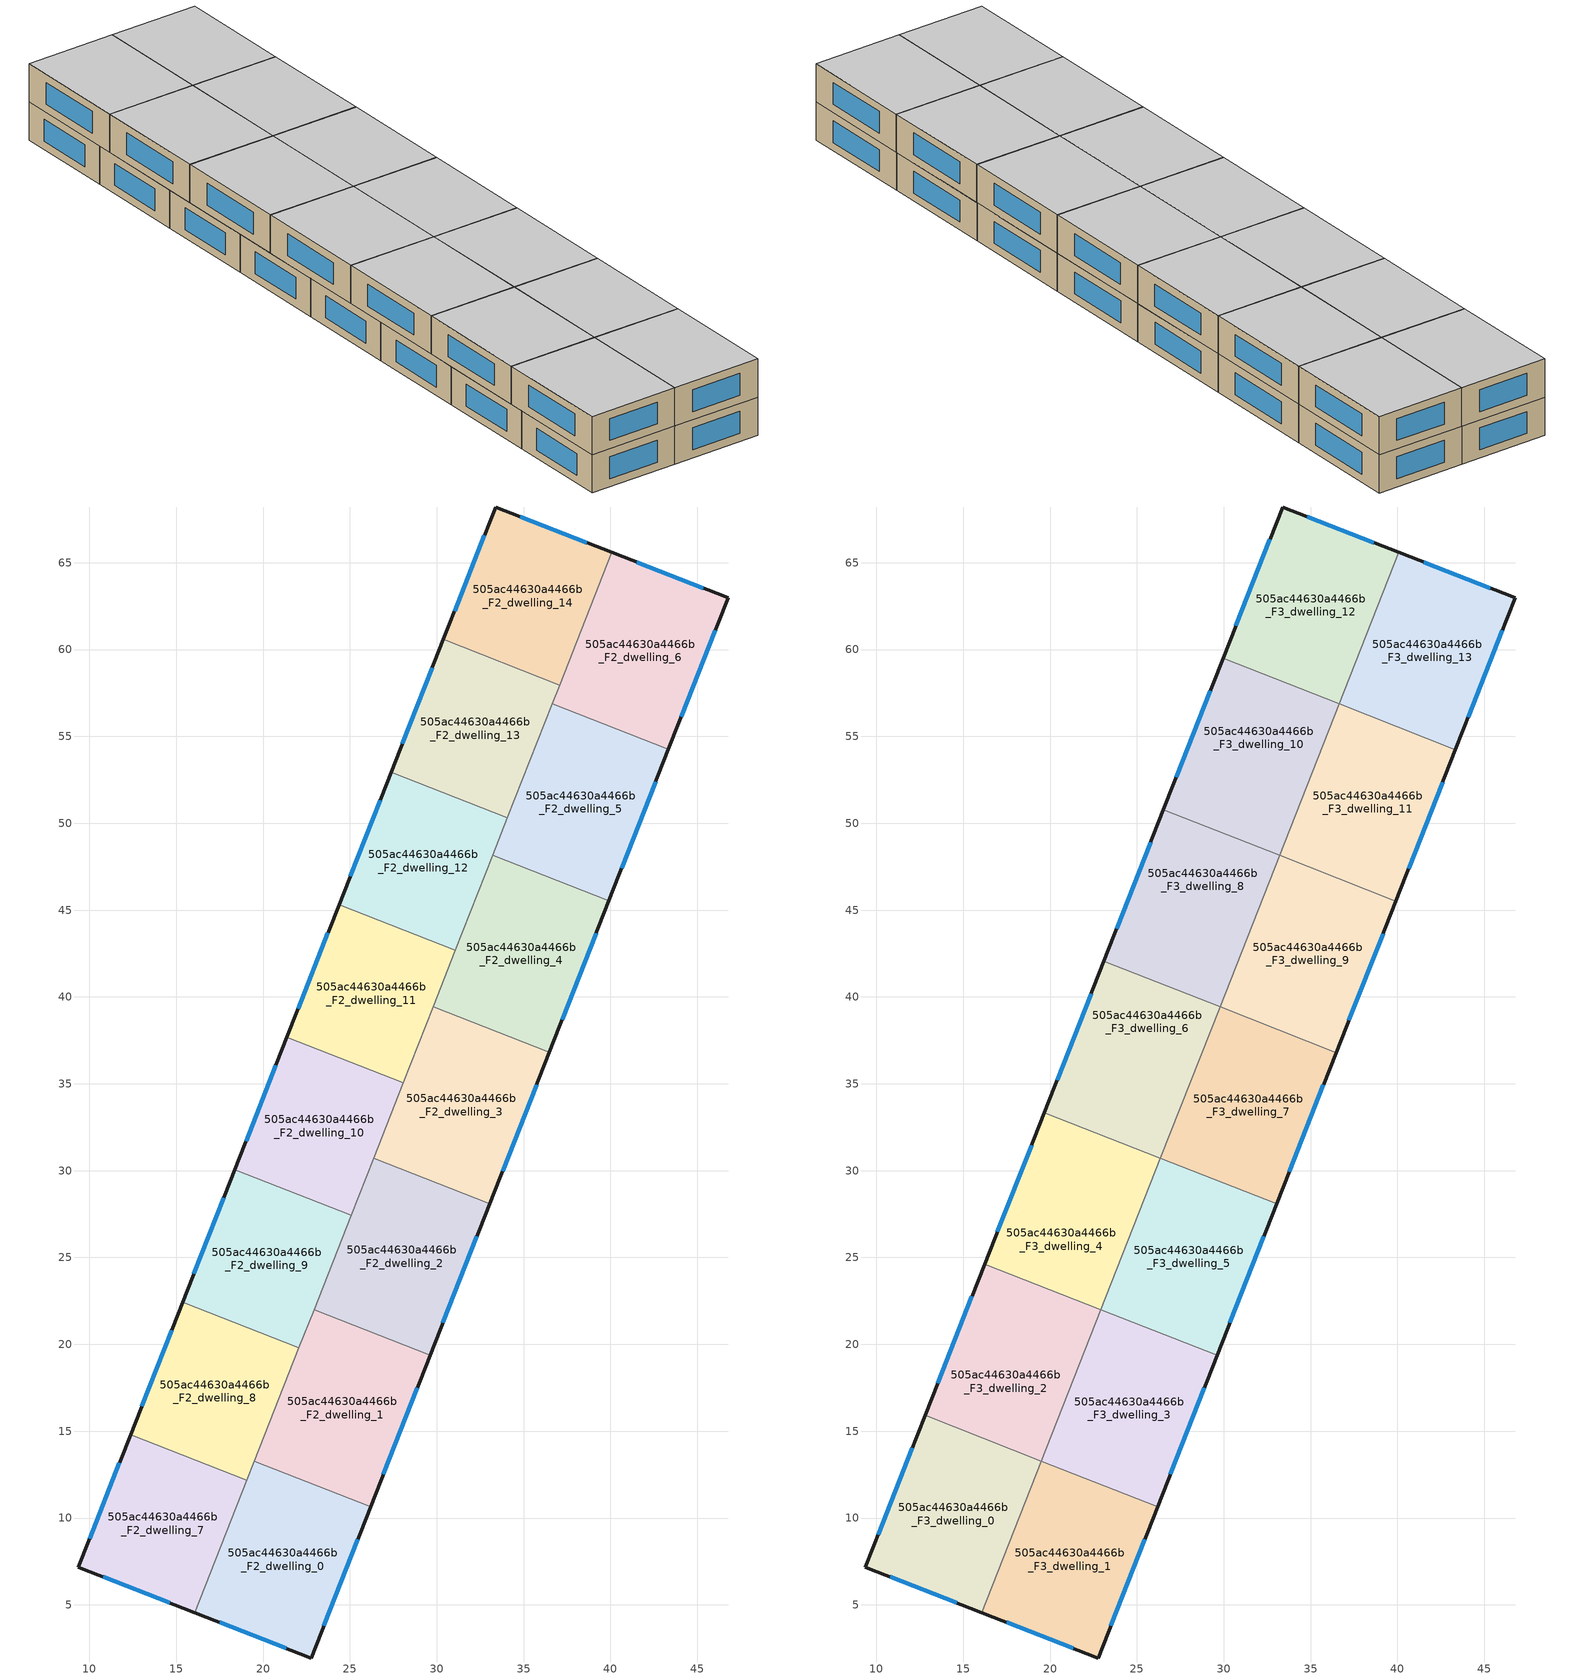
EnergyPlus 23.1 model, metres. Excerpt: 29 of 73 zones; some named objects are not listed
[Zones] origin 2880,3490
505ac44630a4466b_F2_dwelling_0
 floor to 505ac44630a4466b_F1_dwelling_0 (EU_floor_Construction): 26.19,10.65 22.77,1.94 16.07,4.55 19.5,13.28 z6
 wall outside (EU_wall_Construction): 16.07,4.55 22.77,1.94 26.19,10.65 z6:9
 wall to 505ac44630a4466b_F2_dwelling_1 (EU_wall_Construction): 26.19,10.65 19.5,13.28 z6:9
 wall to 505ac44630a4466b_F2_dwelling_7 (EU_wall_Construction): 19.07,12.17 16.07,4.55 z6:9
 wall to 505ac44630a4466b_F2_dwelling_8 (EU_wall_Construction): 19.5,13.28 19.07,12.17 z6:9
 window (EU_Window_Construction): 23.5,3.81 25.46,8.79 / 17.51,3.99 21.33,2.5 z6.64:8.36
505ac44630a4466b_F2_dwelling_1
 floor to 505ac44630a4466b_F1_dwelling_1 (EU_floor_Construction): 29.62,19.37 26.19,10.65 19.5,13.28 22.93,22 z6
 wall outside (EU_wall_Construction): 26.19,10.65 29.62,19.37 z6:9
 wall to 505ac44630a4466b_F2_dwelling_2 (EU_wall_Construction): 29.62,19.37 22.93,22 z6:9
 wall to 505ac44630a4466b_F2_dwelling_8 (EU_wall_Construction): 22.07,19.8 19.5,13.28 z6:9
 wall to 505ac44630a4466b_F2_dwelling_9 (EU_wall_Construction): 22.93,22 22.07,19.8 z6:9
 window (EU_Window_Construction): 26.93,12.52 28.89,17.5 z6.64:8.36
505ac44630a4466b_F2_dwelling_10
 floor to 505ac44630a4466b_F1_dwelling_10 (EU_floor_Construction): 28.07,35.06 25.07,27.43 18.38,30.06 21.38,37.69 z6
 wall outside (EU_wall_Construction): 21.38,37.69 18.38,30.06 z6:9
 wall to 505ac44630a4466b_F2_dwelling_9 (EU_wall_Construction): 18.38,30.06 25.07,27.43 z6:9
 wall to 505ac44630a4466b_F2_dwelling_11 (EU_wall_Construction): 28.07,35.06 21.38,37.69 z6:9
 wall to 505ac44630a4466b_F2_dwelling_3 (EU_wall_Construction): 26.36,30.72 28.07,35.06 z6:9
 wall to 505ac44630a4466b_F2_dwelling_2 (EU_wall_Construction): 25.07,27.43 26.36,30.72 z6:9
 window (EU_Window_Construction): 20.73,36.05 19.02,31.69 z6.64:8.36
505ac44630a4466b_F2_dwelling_11
 floor to 505ac44630a4466b_F1_dwelling_11 (EU_floor_Construction): 31.07,42.69 28.07,35.06 21.38,37.69 24.38,45.32 z6
 wall outside (EU_wall_Construction): 24.38,45.32 21.38,37.69 z6:9
 wall to 505ac44630a4466b_F2_dwelling_12 (EU_wall_Construction): 31.07,42.69 24.38,45.32 z6:9
 wall to 505ac44630a4466b_F2_dwelling_4 (EU_wall_Construction): 29.79,39.44 31.07,42.69 z6:9
 wall to 505ac44630a4466b_F2_dwelling_3 (EU_wall_Construction): 28.07,35.06 29.79,39.44 z6:9
 window (EU_Window_Construction): 23.74,43.68 22.02,39.32 z6.64:8.36
505ac44630a4466b_F2_dwelling_12
 floor to 505ac44630a4466b_F1_dwelling_12 (EU_floor_Construction): 34.07,50.32 31.07,42.69 24.38,45.32 27.38,52.95 z6
 wall outside (EU_wall_Construction): 27.38,52.95 24.38,45.32 z6:9
 wall to 505ac44630a4466b_F2_dwelling_13 (EU_wall_Construction): 34.07,50.32 27.38,52.95 z6:9
 wall to 505ac44630a4466b_F2_dwelling_5 (EU_wall_Construction): 33.22,48.16 34.07,50.32 z6:9
 wall to 505ac44630a4466b_F2_dwelling_4 (EU_wall_Construction): 31.07,42.69 33.22,48.16 z6:9
 window (EU_Window_Construction): 26.74,51.32 25.02,46.95 z6.64:8.36
505ac44630a4466b_F2_dwelling_13
 floor to 505ac44630a4466b_F1_dwelling_13 (EU_floor_Construction): 37.07,57.95 34.07,50.32 27.38,52.95 30.38,60.58 z6
 wall outside (EU_wall_Construction): 30.38,60.58 27.38,52.95 z6:9
 wall to 505ac44630a4466b_F2_dwelling_14 (EU_wall_Construction): 37.07,57.95 30.38,60.58 z6:9
 wall to 505ac44630a4466b_F2_dwelling_6 (EU_wall_Construction): 36.65,56.88 37.07,57.95 z6:9
 wall to 505ac44630a4466b_F2_dwelling_5 (EU_wall_Construction): 34.07,50.32 36.65,56.88 z6:9
 window (EU_Window_Construction): 29.74,58.95 28.03,54.59 z6.64:8.36
 ceiling adiabatic (EU_roof_Construction): 36.65,56.87 37.07,57.95 30.38,60.58 29.96,59.5 z9
505ac44630a4466b_F2_dwelling_14
 floor to 505ac44630a4466b_F1_dwelling_14 (EU_floor_Construction): 40.08,65.6 37.07,57.95 30.38,60.58 33.38,68.21 z6
 wall outside (EU_wall_Construction): 40.08,65.6 33.38,68.21 30.38,60.58 z6:9
 wall to 505ac44630a4466b_F2_dwelling_6 (EU_wall_Construction): 37.07,57.95 40.08,65.6 z6:9
 window (EU_Window_Construction): 32.74,66.58 31.03,62.22 / 38.64,66.16 34.82,67.65 z6.64:8.36
 ceiling adiabatic (EU_roof_Construction): 37.07,57.95 40.08,65.6 33.38,68.21 30.38,60.58 z9
505ac44630a4466b_F2_dwelling_2
 floor to 505ac44630a4466b_F1_dwelling_2 (EU_floor_Construction): 33.05,28.09 29.62,19.37 22.93,22 26.36,30.72 z6
 wall outside (EU_wall_Construction): 29.62,19.37 33.05,28.09 z6:9
 wall to 505ac44630a4466b_F2_dwelling_3 (EU_wall_Construction): 33.05,28.09 26.36,30.72 z6:9
 wall to 505ac44630a4466b_F2_dwelling_9 (EU_wall_Construction): 25.07,27.43 22.93,22 z6:9
 window (EU_Window_Construction): 30.36,21.24 32.32,26.22 z6.64:8.36
505ac44630a4466b_F2_dwelling_3
 floor to 505ac44630a4466b_F1_dwelling_3 (EU_floor_Construction): 36.48,36.81 33.05,28.09 26.36,30.72 29.79,39.44 z6
 wall outside (EU_wall_Construction): 33.05,28.09 36.48,36.81 z6:9
 wall to 505ac44630a4466b_F2_dwelling_4 (EU_wall_Construction): 36.48,36.81 29.79,39.44 z6:9
 window (EU_Window_Construction): 33.79,29.96 35.75,34.95 z6.64:8.36
 ceiling adiabatic (EU_roof_Construction): 33.05,28.09 36.48,36.8 29.79,39.43 26.36,30.72 z9
505ac44630a4466b_F2_dwelling_4
 floor to 505ac44630a4466b_F1_dwelling_4 (EU_floor_Construction): 39.91,45.53 36.48,36.81 29.79,39.44 33.22,48.16 z6
 wall outside (EU_wall_Construction): 36.48,36.81 39.91,45.53 z6:9
 wall to 505ac44630a4466b_F2_dwelling_5 (EU_wall_Construction): 39.91,45.53 33.22,48.16 z6:9
 window (EU_Window_Construction): 37.22,38.68 39.18,43.67 z6.64:8.36
505ac44630a4466b_F2_dwelling_5
 floor to 505ac44630a4466b_F1_dwelling_5 (EU_floor_Construction): 43.34,54.25 39.91,45.53 33.22,48.16 36.65,56.88 z6
 wall outside (EU_wall_Construction): 39.91,45.53 43.34,54.25 z6:9
 wall to 505ac44630a4466b_F2_dwelling_6 (EU_wall_Construction): 43.34,54.25 36.65,56.88 z6:9
 window (EU_Window_Construction): 40.65,47.4 42.61,52.39 z6.64:8.36
505ac44630a4466b_F2_dwelling_6
 floor to 505ac44630a4466b_F1_dwelling_6 (EU_floor_Construction): 46.77,62.98 43.34,54.25 36.65,56.88 40.08,65.6 z6
 wall outside (EU_wall_Construction): 43.34,54.25 46.77,62.98 40.08,65.6 z6:9
 window (EU_Window_Construction): 45.34,63.54 41.51,65.04 / 44.08,56.12 46.04,61.11 z6.64:8.36
505ac44630a4466b_F2_dwelling_7
 floor to 505ac44630a4466b_F1_dwelling_7 (EU_floor_Construction): 19.07,12.17 16.07,4.55 9.37,7.17 12.38,14.8 z6
 wall outside (EU_wall_Construction): 12.38,14.8 9.37,7.17 16.07,4.55 z6:9
 wall to 505ac44630a4466b_F2_dwelling_8 (EU_wall_Construction): 19.07,12.17 12.38,14.8 z6:9
 window (EU_Window_Construction): 10.81,6.61 14.64,5.11 / 11.73,13.17 10.01,8.8 z6.64:8.36
 ceiling adiabatic (EU_roof_Construction): 16.06,4.56 19.06,12.17 12.38,14.8 9.37,7.17 z9
505ac44630a4466b_F2_dwelling_8
 floor to 505ac44630a4466b_F1_dwelling_8 (EU_floor_Construction): 22.07,19.8 19.07,12.17 12.38,14.8 15.38,22.43 z6
 wall outside (EU_wall_Construction): 15.38,22.43 12.38,14.8 z6:9
 wall to 505ac44630a4466b_F2_dwelling_9 (EU_wall_Construction): 22.07,19.8 15.38,22.43 z6:9
 window (EU_Window_Construction): 14.73,20.8 13.02,16.44 z6.64:8.36
505ac44630a4466b_F2_dwelling_9
 floor to 505ac44630a4466b_F1_dwelling_9 (EU_floor_Construction): 25.07,27.43 22.07,19.8 15.38,22.43 18.38,30.06 z6
 wall outside (EU_wall_Construction): 18.38,30.06 15.38,22.43 z6:9
 window (EU_Window_Construction): 17.73,28.43 16.02,24.06 z6.64:8.36
505ac44630a4466b_F3_dwelling_0
 floor to 505ac44630a4466b_F2_dwelling_8 (EU_floor_Construction): 19.49,13.27 19.06,12.17 12.38,14.8 12.81,15.9 z9
 floor adiabatic (EU_floor_Construction): 19.06,12.17 16.06,4.56 9.37,7.17 12.81,15.9 12.38,14.8 z9
 wall outside (EU_wall_Construction): 12.81,15.9 9.37,7.17 16.06,4.56 z9:12
 wall to 505ac44630a4466b_F3_dwelling_1 (EU_wall_Construction): 16.06,4.56 19.49,13.28 z9:12
 wall to 505ac44630a4466b_F3_dwelling_2 (EU_wall_Construction): 19.49,13.28 12.81,15.9 z9:12
 window (EU_Window_Construction): 10.8,6.61 14.63,5.12 / 12.07,14.03 10.11,9.04 z9.64:11.36
 ceiling to 505ac44630a4466b_F4_dwelling_0 (EU_floor_Construction): 16.06,4.56 19.49,13.28 12.81,15.9 9.37,7.17 z12
505ac44630a4466b_F3_dwelling_1
 floor to 505ac44630a4466b_F2_dwelling_0 (EU_floor_Construction): 26.19,10.64 22.77,1.94 16.07,4.55 19.5,13.27 z9
 wall outside (EU_wall_Construction): 16.06,4.56 22.77,1.94 26.19,10.64 z9:12
 wall to 505ac44630a4466b_F3_dwelling_3 (EU_wall_Construction): 26.19,10.64 19.5,13.27 z9:12
 window (EU_Window_Construction): 17.5,4 21.33,2.5 / 23.5,3.8 25.46,8.78 z9.64:11.36
 ceiling to 505ac44630a4466b_F4_dwelling_1 (EU_floor_Construction): 22.77,1.94 26.19,10.64 19.49,13.28 16.06,4.56 z12
505ac44630a4466b_F3_dwelling_10
 floor to 505ac44630a4466b_F2_dwelling_13 (EU_floor_Construction): 36.65,56.87 34.07,50.32 27.38,52.95 29.96,59.5 z9
 floor to 505ac44630a4466b_F2_dwelling_12 (EU_floor_Construction): 34.07,50.32 33.22,48.15 26.53,50.78 27.38,52.95 z9
 wall outside (EU_wall_Construction): 29.96,59.5 26.53,50.78 z9:12
 wall to 505ac44630a4466b_F3_dwelling_11 (EU_wall_Construction): 33.22,48.15 36.65,56.87 z9:12
 wall to 505ac44630a4466b_F3_dwelling_8 (EU_wall_Construction): 26.53,50.78 33.22,48.15 z9:12
 wall to 505ac44630a4466b_F3_dwelling_12 (EU_wall_Construction): 36.65,56.87 29.96,59.5 z9:12
 window (EU_Window_Construction): 29.22,57.64 27.26,52.65 z9.64:11.36
 ceiling to 505ac44630a4466b_F4_dwelling_10 (EU_floor_Construction): 33.22,48.15 36.65,56.87 29.96,59.5 26.53,50.78 z12
505ac44630a4466b_F3_dwelling_11
 floor to 505ac44630a4466b_F2_dwelling_5 (EU_floor_Construction): 43.34,54.24 39.91,45.53 33.22,48.16 36.65,56.87 z9
 floor to 505ac44630a4466b_F2_dwelling_4 (EU_floor_Construction): 39.91,45.53 39.91,45.52 33.22,48.15 33.22,48.16 z9
 wall outside (EU_wall_Construction): 39.91,45.52 43.34,54.24 z9:12
 wall to 505ac44630a4466b_F3_dwelling_9 (EU_wall_Construction): 33.22,48.15 39.91,45.52 z9:12
 wall to 505ac44630a4466b_F3_dwelling_13 (EU_wall_Construction): 43.34,54.24 36.66,56.87 z9:12
 window (EU_Window_Construction): 40.64,47.39 42.6,52.37 z9.64:11.36
 ceiling to 505ac44630a4466b_F4_dwelling_11 (EU_floor_Construction): 39.91,45.52 43.34,54.24 36.65,56.87 33.22,48.15 z12
505ac44630a4466b_F3_dwelling_12
 floor adiabatic (EU_floor_Construction): 40.08,65.59 36.66,56.87 29.96,59.5 33.38,68.21 z9
 wall outside (EU_wall_Construction): 40.09,65.59 33.38,68.21 29.96,59.5 z9:12
 wall to 505ac44630a4466b_F3_dwelling_13 (EU_wall_Construction): 36.66,56.87 40.09,65.59 z9:12
 window (EU_Window_Construction): 32.65,66.34 30.69,61.37 / 38.65,66.15 34.82,67.65 z9.64:11.36
 ceiling to 505ac44630a4466b_F4_dwelling_12 (EU_floor_Construction): 36.66,56.87 40.09,65.59 33.38,68.21 29.96,59.5 z12
505ac44630a4466b_F3_dwelling_13
 floor to 505ac44630a4466b_F2_dwelling_6 (EU_floor_Construction): 46.77,62.98 43.34,54.25 36.66,56.88 40.08,65.59 z9
 floor to 505ac44630a4466b_F2_dwelling_5 (EU_floor_Construction): 43.34,54.25 43.34,54.24 36.66,56.87 36.66,56.88 z9
 wall outside (EU_wall_Construction): 43.34,54.24 46.77,62.98 40.09,65.59 z9:12
 window (EU_Window_Construction): 45.34,63.54 41.52,65.03 / 44.07,56.11 46.04,61.11 z9.64:11.36
 ceiling to 505ac44630a4466b_F4_dwelling_13 (EU_floor_Construction): 43.34,54.24 46.77,62.98 40.09,65.59 36.66,56.87 z12
505ac44630a4466b_F3_dwelling_2
 floor to 505ac44630a4466b_F2_dwelling_8 (EU_floor_Construction): 22.07,19.8 19.5,13.27 12.81,15.9 15.38,22.43 z9
 floor to 505ac44630a4466b_F2_dwelling_9 (EU_floor_Construction): 22.93,21.99 22.07,19.8 15.38,22.43 16.24,24.62 z9
 wall outside (EU_wall_Construction): 16.24,24.62 12.81,15.9 z9:12
 wall to 505ac44630a4466b_F3_dwelling_4 (EU_wall_Construction): 22.93,21.99 16.24,24.62 z9:12
 wall to 505ac44630a4466b_F3_dwelling_3 (EU_wall_Construction): 19.5,13.27 22.93,21.99 z9:12
 window (EU_Window_Construction): 15.5,22.75 13.54,17.77 z9.64:11.36
 ceiling to 505ac44630a4466b_F4_dwelling_2 (EU_floor_Construction): 19.5,13.27 22.93,21.99 16.24,24.62 12.81,15.9 z12
505ac44630a4466b_F3_dwelling_3
 floor to 505ac44630a4466b_F2_dwelling_1 (EU_floor_Construction): 29.62,19.36 26.19,10.65 19.5,13.28 22.93,21.99 z9
 floor to 505ac44630a4466b_F2_dwelling_0 (EU_floor_Construction): 26.19,10.65 26.19,10.64 19.5,13.27 19.5,13.28 z9
 wall outside (EU_wall_Construction): 26.19,10.64 29.62,19.36 z9:12
 wall to 505ac44630a4466b_F3_dwelling_5 (EU_wall_Construction): 29.62,19.36 22.93,21.99 z9:12
 window (EU_Window_Construction): 26.92,12.51 28.88,17.49 z9.64:11.36
 ceiling to 505ac44630a4466b_F4_dwelling_3 (EU_floor_Construction): 26.19,10.64 29.62,19.36 22.93,21.99 19.5,13.27 z12
505ac44630a4466b_F3_dwelling_4
 floor to 505ac44630a4466b_F2_dwelling_9 (EU_floor_Construction): 25.07,27.43 22.93,21.99 16.24,24.62 18.38,30.06 z9
 floor to 505ac44630a4466b_F2_dwelling_10 (EU_floor_Construction): 26.36,30.71 25.07,27.43 18.38,30.06 19.67,33.34 z9
 wall outside (EU_wall_Construction): 19.67,33.34 16.24,24.62 z9:12
 wall to 505ac44630a4466b_F3_dwelling_6 (EU_wall_Construction): 26.36,30.71 19.67,33.34 z9:12
 wall to 505ac44630a4466b_F3_dwelling_5 (EU_wall_Construction): 22.93,21.99 26.36,30.71 z9:12
 window (EU_Window_Construction): 18.93,31.47 16.97,26.49 z9.64:11.36
 ceiling to 505ac44630a4466b_F4_dwelling_4 (EU_floor_Construction): 22.93,21.99 26.36,30.71 19.67,33.34 16.24,24.62 z12
505ac44630a4466b_F3_dwelling_5
 floor to 505ac44630a4466b_F2_dwelling_2 (EU_floor_Construction): 33.05,28.08 29.62,19.37 22.93,22 26.36,30.71 z9
 floor to 505ac44630a4466b_F2_dwelling_1 (EU_floor_Construction): 29.62,19.37 29.62,19.36 22.93,21.99 22.93,22 z9
 wall outside (EU_wall_Construction): 29.62,19.36 33.05,28.08 z9:12
 wall to 505ac44630a4466b_F3_dwelling_7 (EU_wall_Construction): 33.05,28.08 26.36,30.71 z9:12
 window (EU_Window_Construction): 30.35,21.23 32.31,26.21 z9.64:11.36
 ceiling to 505ac44630a4466b_F4_dwelling_5 (EU_floor_Construction): 29.62,19.36 33.05,28.08 26.36,30.71 22.93,21.99 z12
505ac44630a4466b_F3_dwelling_6
 floor to 505ac44630a4466b_F2_dwelling_10 (EU_floor_Construction): 28.07,35.06 26.36,30.71 19.67,33.34 21.38,37.69 z9
 floor to 505ac44630a4466b_F2_dwelling_11 (EU_floor_Construction): 29.79,39.43 28.07,35.06 21.38,37.69 23.1,42.06 z9
 wall outside (EU_wall_Construction): 23.1,42.06 19.67,33.34 z9:12
 wall to 505ac44630a4466b_F3_dwelling_8 (EU_wall_Construction): 29.79,39.43 23.1,42.06 z9:12
 wall to 505ac44630a4466b_F3_dwelling_7 (EU_wall_Construction): 26.36,30.71 29.79,39.43 z9:12
 window (EU_Window_Construction): 22.36,40.19 20.4,35.21 z9.64:11.36
 ceiling to 505ac44630a4466b_F4_dwelling_6 (EU_floor_Construction): 26.36,30.71 29.79,39.43 23.1,42.06 19.67,33.34 z12
505ac44630a4466b_F3_dwelling_7
 floor to 505ac44630a4466b_F2_dwelling_2 (EU_floor_Construction): 33.05,28.09 33.05,28.08 26.36,30.71 26.36,30.72 z9
 floor adiabatic (EU_floor_Construction): 36.48,36.8 33.05,28.09 26.36,30.72 29.79,39.43 z9
 wall outside (EU_wall_Construction): 33.05,28.08 36.48,36.8 z9:12
 wall to 505ac44630a4466b_F3_dwelling_9 (EU_wall_Construction): 36.48,36.8 29.79,39.43 z9:12
 window (EU_Window_Construction): 33.78,29.95 35.74,34.93 z9.64:11.36
 ceiling to 505ac44630a4466b_F4_dwelling_7 (EU_floor_Construction): 33.05,28.08 36.48,36.8 29.79,39.43 26.36,30.71 z12
505ac44630a4466b_F3_dwelling_8
 floor to 505ac44630a4466b_F2_dwelling_11 (EU_floor_Construction): 31.07,42.69 29.79,39.43 23.1,42.06 24.38,45.32 z9
 floor to 505ac44630a4466b_F2_dwelling_12 (EU_floor_Construction): 33.22,48.15 31.07,42.69 24.38,45.32 26.53,50.78 z9
 wall outside (EU_wall_Construction): 26.53,50.78 23.1,42.06 z9:12
 wall to 505ac44630a4466b_F3_dwelling_9 (EU_wall_Construction): 29.79,39.43 33.22,48.15 z9:12
 window (EU_Window_Construction): 25.79,48.91 23.83,43.93 z9.64:11.36
 ceiling to 505ac44630a4466b_F4_dwelling_8 (EU_floor_Construction): 29.79,39.43 33.22,48.15 26.53,50.78 23.1,42.06 z12
505ac44630a4466b_F3_dwelling_9
 floor to 505ac44630a4466b_F2_dwelling_4 (EU_floor_Construction): 39.91,45.52 36.48,36.81 29.79,39.44 33.22,48.15 z9
 floor to 505ac44630a4466b_F2_dwelling_3 (EU_floor_Construction): 36.48,36.81 36.48,36.8 29.79,39.43 29.79,39.44 z9
 wall outside (EU_wall_Construction): 36.48,36.8 39.91,45.52 z9:12
 window (EU_Window_Construction): 37.21,38.67 39.17,43.65 z9.64:11.36
 ceiling to 505ac44630a4466b_F4_dwelling_9 (EU_floor_Construction): 36.48,36.8 39.91,45.52 33.22,48.15 29.79,39.43 z12
[Building]
EU S2 Campaign: North Axis=0; Terrain=City; Solar Distribution=FullExterior
[Site:Location]
Yerevan-Zvartnots.Intl.AP: Latitude=40.15; Longitude=44.383; Time Zone=4; Elevation=854
[SizingPeriod:WeatherFileDays]
AnnualSizingPeriod: Begin Month=1; Begin Day of Month=1; End Month=12; End Day of Month=31; Day of Week for Start Day=Monday; Use Weather File Daylight Saving Period=No; Use Weather File Rain and Snow Indicators=No
[MATERIAL]
EU_InternalMass_Material: Roughness=MediumRough; Thickness=0.1; Conductivity=1; Density=1800; Specific Heat=900; Thermal Absorptance=0.9; Solar Absorptance=0.7; Visible Absorptance=0.7
[MATERIAL:NOMASS] Roughness=MediumRough; Thermal Absorptance=0.9; Solar Absorptance=0.7; Visible Absorptance=0.7
Name | Thermal Resistance
EU_wall_NoMass | 1.05043
EU_roof_NoMass | 1.45357
EU_floor_NoMass | 0.478065
[WINDOWMATERIAL:SIMPLEGLAZINGSYSTEM]
EU_Window_SimpleGlazing: UFactor=2.5566; Solar Heat Gain Coefficient=0.75; Visible Transmittance=0.75
[CONSTRUCTION]
EU_wall_Construction: EU_wall_NoMass
EU_roof_Construction: EU_roof_NoMass
EU_floor_Construction: EU_floor_NoMass
EU_Window_Construction: EU_Window_SimpleGlazing
EU_InternalMass_Construction: EU_InternalMass_Material
[ZONE] Type=1; Multiplier=1; Ceiling Height=autocalculate; Floor Area=autocalculate; Part of Total Floor Area=Yes
Name | Volume
505ac44630a4466b_F2_dwelling_0; 505ac44630a4466b_F2_dwelling_4 | 202.066
505ac44630a4466b_F3_dwelling_0 | 202.106
505ac44630a4466b_F2_dwelling_1 | 202.071
505ac44630a4466b_F3_dwelling_1 | 202.085
505ac44630a4466b_F2_dwelling_10; 505ac44630a4466b_F2_dwelling_12 | 176.837
505ac44630a4466b_F3_dwelling_10 | 202.099
505ac44630a4466b_F2_dwelling_11 | 176.827
505ac44630a4466b_F3_dwelling_11 | 202.061
505ac44630a4466b_F3_dwelling_12 | 202.109
505ac44630a4466b_F2_dwelling_13 | 176.804
505ac44630a4466b_F3_dwelling_13; 505ac44630a4466b_F3_dwelling_3 | 202.064
505ac44630a4466b_F2_dwelling_14; 505ac44630a4466b_F2_dwelling_8 | 176.828
505ac44630a4466b_F2_dwelling_2 | 202.049
505ac44630a4466b_F3_dwelling_2 | 202.094
505ac44630a4466b_F2_dwelling_3; 505ac44630a4466b_F3_dwelling_9 | 202.087
505ac44630a4466b_F3_dwelling_4; 505ac44630a4466b_F3_dwelling_5; 505ac44630a4466b_F3_dwelling_7 | 202.092
505ac44630a4466b_F2_dwelling_5 | 202.05
505ac44630a4466b_F2_dwelling_6 | 202.068
505ac44630a4466b_F3_dwelling_6 | 202.074
505ac44630a4466b_F2_dwelling_7 | 176.82
505ac44630a4466b_F3_dwelling_8 | 202.062
505ac44630a4466b_F2_dwelling_9 | 176.826
[INTERNALMASS] Construction=EU_InternalMass_Construction
Name | Zone or ZoneList | Surface Area
505ac44630a4466b_F2_dwelling_0_EU_InternalMass | 505ac44630a4466b_F2_dwelling_0 | 67.3554
505ac44630a4466b_F2_dwelling_1_EU_InternalMass | 505ac44630a4466b_F2_dwelling_1 | 67.3571
505ac44630a4466b_F2_dwelling_2_EU_InternalMass | 505ac44630a4466b_F2_dwelling_2 | 67.3498
505ac44630a4466b_F2_dwelling_3_EU_InternalMass | 505ac44630a4466b_F2_dwelling_3 | 67.3621
505ac44630a4466b_F2_dwelling_4_EU_InternalMass | 505ac44630a4466b_F2_dwelling_4 | 67.3555
505ac44630a4466b_F2_dwelling_5_EU_InternalMass | 505ac44630a4466b_F2_dwelling_5 | 67.3498
505ac44630a4466b_F2_dwelling_6_EU_InternalMass | 505ac44630a4466b_F2_dwelling_6 | 67.3592
505ac44630a4466b_F2_dwelling_7_EU_InternalMass | 505ac44630a4466b_F2_dwelling_7 | 58.94
505ac44630a4466b_F2_dwelling_8_EU_InternalMass | 505ac44630a4466b_F2_dwelling_8 | 58.9426
505ac44630a4466b_F2_dwelling_9_EU_InternalMass | 505ac44630a4466b_F2_dwelling_9 | 58.9419
505ac44630a4466b_F2_dwelling_10_EU_InternalMass | 505ac44630a4466b_F2_dwelling_10 | 58.9455
505ac44630a4466b_F2_dwelling_11_EU_InternalMass | 505ac44630a4466b_F2_dwelling_11 | 58.9422
505ac44630a4466b_F2_dwelling_12_EU_InternalMass | 505ac44630a4466b_F2_dwelling_12 | 58.9457
505ac44630a4466b_F2_dwelling_13_EU_InternalMass | 505ac44630a4466b_F2_dwelling_13 | 58.9348
505ac44630a4466b_F2_dwelling_14_EU_InternalMass | 505ac44630a4466b_F2_dwelling_14 | 58.9423
505ac44630a4466b_F3_dwelling_0_EU_InternalMass | 505ac44630a4466b_F3_dwelling_0 | 67.3667
505ac44630a4466b_F3_dwelling_1_EU_InternalMass | 505ac44630a4466b_F3_dwelling_1 | 67.3591
505ac44630a4466b_F3_dwelling_2_EU_InternalMass | 505ac44630a4466b_F3_dwelling_2 | 67.3646
505ac44630a4466b_F3_dwelling_3_EU_InternalMass | 505ac44630a4466b_F3_dwelling_3 | 67.3557
505ac44630a4466b_F3_dwelling_4_EU_InternalMass | 505ac44630a4466b_F3_dwelling_4 | 67.3642
505ac44630a4466b_F3_dwelling_5_EU_InternalMass | 505ac44630a4466b_F3_dwelling_5 | 67.3642
505ac44630a4466b_F3_dwelling_6_EU_InternalMass | 505ac44630a4466b_F3_dwelling_6 | 67.3589
505ac44630a4466b_F3_dwelling_7_EU_InternalMass | 505ac44630a4466b_F3_dwelling_7 | 67.3563
505ac44630a4466b_F3_dwelling_8_EU_InternalMass | 505ac44630a4466b_F3_dwelling_8 | 67.3571
505ac44630a4466b_F3_dwelling_9_EU_InternalMass | 505ac44630a4466b_F3_dwelling_9 | 67.3595
505ac44630a4466b_F3_dwelling_10_EU_InternalMass | 505ac44630a4466b_F3_dwelling_10 | 67.3651
505ac44630a4466b_F3_dwelling_11_EU_InternalMass | 505ac44630a4466b_F3_dwelling_11 | 67.3536
505ac44630a4466b_F3_dwelling_12_EU_InternalMass | 505ac44630a4466b_F3_dwelling_12 | 67.3697
505ac44630a4466b_F3_dwelling_13_EU_InternalMass | 505ac44630a4466b_F3_dwelling_13 | 67.354
[OTHEREQUIPMENT] Fuel Type=Electricity; Design Level Calculation Method=Watts/Area; Power per Zone Floor Area=1; Fraction Latent=0; Fraction Radiant=0; Fraction Lost=0; Carbon Dioxide Generation Rate=0; EndUse Subcategory=EU_Step8_InternalGains
Name | Zone or ZoneList or Space or SpaceList | Schedule
EU_Step8_InternalGain_505ac44630a4466b_F2_dwelling_0_f000 | 505ac44630a4466b_F2_dwelling_0 | EU_Step8_GainSchedule_505ac44630a4466b_F2_dwelling_0_f000
EU_Step8_InternalGain_505ac44630a4466b_F2_dwelling_1_f000 | 505ac44630a4466b_F2_dwelling_1 | EU_Step8_GainSchedule_505ac44630a4466b_F2_dwelling_1_f000
EU_Step8_InternalGain_505ac44630a4466b_F2_dwelling_2_f000 | 505ac44630a4466b_F2_dwelling_2 | EU_Step8_GainSchedule_505ac44630a4466b_F2_dwelling_2_f000
EU_Step8_InternalGain_505ac44630a4466b_F2_dwelling_3_f000 | 505ac44630a4466b_F2_dwelling_3 | EU_Step8_GainSchedule_505ac44630a4466b_F2_dwelling_3_f000
EU_Step8_InternalGain_505ac44630a4466b_F2_dwelling_4_f000 | 505ac44630a4466b_F2_dwelling_4 | EU_Step8_GainSchedule_505ac44630a4466b_F2_dwelling_4_f000
EU_Step8_InternalGain_505ac44630a4466b_F2_dwelling_5_f000 | 505ac44630a4466b_F2_dwelling_5 | EU_Step8_GainSchedule_505ac44630a4466b_F2_dwelling_5_f000
EU_Step8_InternalGain_505ac44630a4466b_F2_dwelling_6_f000 | 505ac44630a4466b_F2_dwelling_6 | EU_Step8_GainSchedule_505ac44630a4466b_F2_dwelling_6_f000
EU_Step8_InternalGain_505ac44630a4466b_F2_dwelling_7_f000 | 505ac44630a4466b_F2_dwelling_7 | EU_Step8_GainSchedule_505ac44630a4466b_F2_dwelling_7_f000
EU_Step8_InternalGain_505ac44630a4466b_F2_dwelling_8_f000 | 505ac44630a4466b_F2_dwelling_8 | EU_Step8_GainSchedule_505ac44630a4466b_F2_dwelling_8_f000
EU_Step8_InternalGain_505ac44630a4466b_F2_dwelling_9_f000 | 505ac44630a4466b_F2_dwelling_9 | EU_Step8_GainSchedule_505ac44630a4466b_F2_dwelling_9_f000
EU_Step8_InternalGain_505ac44630a4466b_F2_dwelling_10_f000 | 505ac44630a4466b_F2_dwelling_10 | EU_Step8_GainSchedule_505ac44630a4466b_F2_dwelling_10_f000
EU_Step8_InternalGain_505ac44630a4466b_F2_dwelling_11_f000 | 505ac44630a4466b_F2_dwelling_11 | EU_Step8_GainSchedule_505ac44630a4466b_F2_dwelling_11_f000
EU_Step8_InternalGain_505ac44630a4466b_F2_dwelling_12_f000 | 505ac44630a4466b_F2_dwelling_12 | EU_Step8_GainSchedule_505ac44630a4466b_F2_dwelling_12_f000
EU_Step8_InternalGain_505ac44630a4466b_F2_dwelling_13_f000 | 505ac44630a4466b_F2_dwelling_13 | EU_Step8_GainSchedule_505ac44630a4466b_F2_dwelling_13_f000
EU_Step8_InternalGain_505ac44630a4466b_F2_dwelling_14_f000 | 505ac44630a4466b_F2_dwelling_14 | EU_Step8_GainSchedule_505ac44630a4466b_F2_dwelling_14_f000
EU_Step8_InternalGain_505ac44630a4466b_F3_dwelling_0_f000 | 505ac44630a4466b_F3_dwelling_0 | EU_Step8_GainSchedule_505ac44630a4466b_F3_dwelling_0_f000
EU_Step8_InternalGain_505ac44630a4466b_F3_dwelling_1_f000 | 505ac44630a4466b_F3_dwelling_1 | EU_Step8_GainSchedule_505ac44630a4466b_F3_dwelling_1_f000
EU_Step8_InternalGain_505ac44630a4466b_F3_dwelling_2_f000 | 505ac44630a4466b_F3_dwelling_2 | EU_Step8_GainSchedule_505ac44630a4466b_F3_dwelling_2_f000
EU_Step8_InternalGain_505ac44630a4466b_F3_dwelling_3_f000 | 505ac44630a4466b_F3_dwelling_3 | EU_Step8_GainSchedule_505ac44630a4466b_F3_dwelling_3_f000
EU_Step8_InternalGain_505ac44630a4466b_F3_dwelling_4_f000 | 505ac44630a4466b_F3_dwelling_4 | EU_Step8_GainSchedule_505ac44630a4466b_F3_dwelling_4_f000
EU_Step8_InternalGain_505ac44630a4466b_F3_dwelling_5_f000 | 505ac44630a4466b_F3_dwelling_5 | EU_Step8_GainSchedule_505ac44630a4466b_F3_dwelling_5_f000
EU_Step8_InternalGain_505ac44630a4466b_F3_dwelling_6_f000 | 505ac44630a4466b_F3_dwelling_6 | EU_Step8_GainSchedule_505ac44630a4466b_F3_dwelling_6_f000
EU_Step8_InternalGain_505ac44630a4466b_F3_dwelling_7_f000 | 505ac44630a4466b_F3_dwelling_7 | EU_Step8_GainSchedule_505ac44630a4466b_F3_dwelling_7_f000
EU_Step8_InternalGain_505ac44630a4466b_F3_dwelling_8_f000 | 505ac44630a4466b_F3_dwelling_8 | EU_Step8_GainSchedule_505ac44630a4466b_F3_dwelling_8_f000
EU_Step8_InternalGain_505ac44630a4466b_F3_dwelling_9_f000 | 505ac44630a4466b_F3_dwelling_9 | EU_Step8_GainSchedule_505ac44630a4466b_F3_dwelling_9_f000
EU_Step8_InternalGain_505ac44630a4466b_F3_dwelling_10_f000 | 505ac44630a4466b_F3_dwelling_10 | EU_Step8_GainSchedule_505ac44630a4466b_F3_dwelling_10_f000
EU_Step8_InternalGain_505ac44630a4466b_F3_dwelling_11_f000 | 505ac44630a4466b_F3_dwelling_11 | EU_Step8_GainSchedule_505ac44630a4466b_F3_dwelling_11_f000
EU_Step8_InternalGain_505ac44630a4466b_F3_dwelling_12_f000 | 505ac44630a4466b_F3_dwelling_12 | EU_Step8_GainSchedule_505ac44630a4466b_F3_dwelling_12_f000
EU_Step8_InternalGain_505ac44630a4466b_F3_dwelling_13_f000 | 505ac44630a4466b_F3_dwelling_13 | EU_Step8_GainSchedule_505ac44630a4466b_F3_dwelling_13_f000
[ZONEVENTILATION:DESIGNFLOWRATE] Schedule=EU_AlwaysOn; Design Flow Rate Calculation Method=AirChanges/Hour; Air Changes per Hour=0.557805; Ventilation Type=Natural; Fan Pressure Rise=0; Fan Total Efficiency=1; Constant Term Coefficient=1; Temperature Term Coefficient=0; Velocity Term Coefficient=0; Velocity Squared Term Coefficient=0; Minimum Indoor Temperature=-100; Maximum Indoor Temperature=100; Delta Temperature=-100; Minimum Outdoor Temperature=-100; Maximum Outdoor Temperature=100; Maximum Wind Speed=40
Name | Zone or ZoneList or Space or SpaceList
EU_ConstantAir_505ac44630a4466b_F2_dwelling_0 | 505ac44630a4466b_F2_dwelling_0
EU_ConstantAir_505ac44630a4466b_F2_dwelling_1 | 505ac44630a4466b_F2_dwelling_1
EU_ConstantAir_505ac44630a4466b_F2_dwelling_2 | 505ac44630a4466b_F2_dwelling_2
EU_ConstantAir_505ac44630a4466b_F2_dwelling_3 | 505ac44630a4466b_F2_dwelling_3
EU_ConstantAir_505ac44630a4466b_F2_dwelling_4 | 505ac44630a4466b_F2_dwelling_4
EU_ConstantAir_505ac44630a4466b_F2_dwelling_5 | 505ac44630a4466b_F2_dwelling_5
EU_ConstantAir_505ac44630a4466b_F2_dwelling_6 | 505ac44630a4466b_F2_dwelling_6
EU_ConstantAir_505ac44630a4466b_F2_dwelling_7 | 505ac44630a4466b_F2_dwelling_7
EU_ConstantAir_505ac44630a4466b_F2_dwelling_8 | 505ac44630a4466b_F2_dwelling_8
EU_ConstantAir_505ac44630a4466b_F2_dwelling_9 | 505ac44630a4466b_F2_dwelling_9
EU_ConstantAir_505ac44630a4466b_F2_dwelling_10 | 505ac44630a4466b_F2_dwelling_10
EU_ConstantAir_505ac44630a4466b_F2_dwelling_11 | 505ac44630a4466b_F2_dwelling_11
EU_ConstantAir_505ac44630a4466b_F2_dwelling_12 | 505ac44630a4466b_F2_dwelling_12
EU_ConstantAir_505ac44630a4466b_F2_dwelling_13 | 505ac44630a4466b_F2_dwelling_13
EU_ConstantAir_505ac44630a4466b_F2_dwelling_14 | 505ac44630a4466b_F2_dwelling_14
EU_ConstantAir_505ac44630a4466b_F3_dwelling_0 | 505ac44630a4466b_F3_dwelling_0
EU_ConstantAir_505ac44630a4466b_F3_dwelling_1 | 505ac44630a4466b_F3_dwelling_1
EU_ConstantAir_505ac44630a4466b_F3_dwelling_2 | 505ac44630a4466b_F3_dwelling_2
EU_ConstantAir_505ac44630a4466b_F3_dwelling_3 | 505ac44630a4466b_F3_dwelling_3
EU_ConstantAir_505ac44630a4466b_F3_dwelling_4 | 505ac44630a4466b_F3_dwelling_4
EU_ConstantAir_505ac44630a4466b_F3_dwelling_5 | 505ac44630a4466b_F3_dwelling_5
EU_ConstantAir_505ac44630a4466b_F3_dwelling_6 | 505ac44630a4466b_F3_dwelling_6
EU_ConstantAir_505ac44630a4466b_F3_dwelling_7 | 505ac44630a4466b_F3_dwelling_7
EU_ConstantAir_505ac44630a4466b_F3_dwelling_8 | 505ac44630a4466b_F3_dwelling_8
EU_ConstantAir_505ac44630a4466b_F3_dwelling_9 | 505ac44630a4466b_F3_dwelling_9
EU_ConstantAir_505ac44630a4466b_F3_dwelling_10 | 505ac44630a4466b_F3_dwelling_10
EU_ConstantAir_505ac44630a4466b_F3_dwelling_11 | 505ac44630a4466b_F3_dwelling_11
EU_ConstantAir_505ac44630a4466b_F3_dwelling_12 | 505ac44630a4466b_F3_dwelling_12
EU_ConstantAir_505ac44630a4466b_F3_dwelling_13 | 505ac44630a4466b_F3_dwelling_13
[HVACTEMPLATE:ZONE:IDEALLOADSAIRSYSTEM] System Availability Schedule=EU_AlwaysOn; Maximum Heating Supply Air Temperature=50; Minimum Cooling Supply Air Temperature=13; Maximum Heating Supply Air Humidity Ratio=0.0156; Minimum Cooling Supply Air Humidity Ratio=0.0077; Heating Limit=NoLimit; Cooling Limit=NoLimit; Heating Availability Schedule=EU_AlwaysOn; Cooling Availability Schedule=EU_CoolingOff; Dehumidification Control Type=ConstantSensibleHeatRatio; Cooling Sensible Heat Ratio=0.7; Dehumidification Setpoint=60; Humidification Control Type=None; Humidification Setpoint=30; Outdoor Air Method=None; Outdoor Air Flow Rate per Person=0.00944; Outdoor Air Flow Rate per Zone Floor Area=0; Outdoor Air Flow Rate per Zone=0; Demand Controlled Ventilation Type=None; Outdoor Air Economizer Type=NoEconomizer; Heat Recovery Type=None; Sensible Heat Recovery Effectiveness=0.7; Latent Heat Recovery Effectiveness=0.65
Name | Template Thermostat
505ac44630a4466b_F2_dwelling_0 | EU_HeatOnly_505ac44630a4466b_F2_dwelling_0
505ac44630a4466b_F2_dwelling_1 | EU_HeatOnly_505ac44630a4466b_F2_dwelling_1
505ac44630a4466b_F2_dwelling_2 | EU_HeatOnly_505ac44630a4466b_F2_dwelling_2
505ac44630a4466b_F2_dwelling_3 | EU_HeatOnly_505ac44630a4466b_F2_dwelling_3
505ac44630a4466b_F2_dwelling_4 | EU_HeatOnly_505ac44630a4466b_F2_dwelling_4
505ac44630a4466b_F2_dwelling_5 | EU_HeatOnly_505ac44630a4466b_F2_dwelling_5
505ac44630a4466b_F2_dwelling_6 | EU_HeatOnly_505ac44630a4466b_F2_dwelling_6
505ac44630a4466b_F2_dwelling_7 | EU_HeatOnly_505ac44630a4466b_F2_dwelling_7
505ac44630a4466b_F2_dwelling_8 | EU_HeatOnly_505ac44630a4466b_F2_dwelling_8
505ac44630a4466b_F2_dwelling_9 | EU_HeatOnly_505ac44630a4466b_F2_dwelling_9
505ac44630a4466b_F2_dwelling_10 | EU_HeatOnly_505ac44630a4466b_F2_dwelling_10
505ac44630a4466b_F2_dwelling_11 | EU_HeatOnly_505ac44630a4466b_F2_dwelling_11
505ac44630a4466b_F2_dwelling_12 | EU_HeatOnly_505ac44630a4466b_F2_dwelling_12
505ac44630a4466b_F2_dwelling_13 | EU_HeatOnly_505ac44630a4466b_F2_dwelling_13
505ac44630a4466b_F2_dwelling_14 | EU_HeatOnly_505ac44630a4466b_F2_dwelling_14
505ac44630a4466b_F3_dwelling_0 | EU_HeatOnly_505ac44630a4466b_F3_dwelling_0
505ac44630a4466b_F3_dwelling_1 | EU_HeatOnly_505ac44630a4466b_F3_dwelling_1
505ac44630a4466b_F3_dwelling_2 | EU_HeatOnly_505ac44630a4466b_F3_dwelling_2
505ac44630a4466b_F3_dwelling_3 | EU_HeatOnly_505ac44630a4466b_F3_dwelling_3
505ac44630a4466b_F3_dwelling_4 | EU_HeatOnly_505ac44630a4466b_F3_dwelling_4
505ac44630a4466b_F3_dwelling_5 | EU_HeatOnly_505ac44630a4466b_F3_dwelling_5
505ac44630a4466b_F3_dwelling_6 | EU_HeatOnly_505ac44630a4466b_F3_dwelling_6
505ac44630a4466b_F3_dwelling_7 | EU_HeatOnly_505ac44630a4466b_F3_dwelling_7
505ac44630a4466b_F3_dwelling_8 | EU_HeatOnly_505ac44630a4466b_F3_dwelling_8
505ac44630a4466b_F3_dwelling_9 | EU_HeatOnly_505ac44630a4466b_F3_dwelling_9
505ac44630a4466b_F3_dwelling_10 | EU_HeatOnly_505ac44630a4466b_F3_dwelling_10
505ac44630a4466b_F3_dwelling_11 | EU_HeatOnly_505ac44630a4466b_F3_dwelling_11
505ac44630a4466b_F3_dwelling_12 | EU_HeatOnly_505ac44630a4466b_F3_dwelling_12
505ac44630a4466b_F3_dwelling_13 | EU_HeatOnly_505ac44630a4466b_F3_dwelling_13
[SIZING:ZONE] Zone Cooling Design Supply Air Temperature Input Method=SupplyAirTemperature; Zone Cooling Design Supply Air Temperature=13; Zone Heating Design Supply Air Temperature Input Method=SupplyAirTemperature; Zone Heating Design Supply Air Temperature=50; Zone Cooling Design Supply Air Humidity Ratio=0.008; Zone Heating Design Supply Air Humidity Ratio=0.008; Cooling Design Air Flow Method=DesignDay; Cooling Design Air Flow Rate=0; Cooling Minimum Air Flow per Zone Floor Area=0.000762; Cooling Minimum Air Flow=0; Cooling Minimum Air Flow Fraction=0.2; Heating Design Air Flow Method=DesignDay; Heating Design Air Flow Rate=0; Heating Maximum Air Flow per Zone Floor Area=0.002032; Heating Maximum Air Flow=0.141576; Heating Maximum Air Flow Fraction=0.3; Account for Dedicated Outdoor Air System=No; Dedicated Outdoor Air System Control Strategy=NeutralSupplyAir; Dedicated Outdoor Air Low Setpoint Temperature for Design=autosize; Dedicated Outdoor Air High Setpoint Temperature for Design=autosize; Zone Load Sizing Method=Sensible Load Only No Latent Load; Zone Latent Cooling Design Supply Air Humidity Ratio Input Method=HumidityRatioDifference; Zone Cooling Design Supply Air Humidity Ratio Difference=0.005; Zone Latent Heating Design Supply Air Humidity Ratio Input Method=HumidityRatioDifference; Zone Humidification Design Supply Air Humidity Ratio Difference=0.005
505ac44630a4466b_F2_dwelling_0; 505ac44630a4466b_F2_dwelling_1; 505ac44630a4466b_F2_dwelling_2; 505ac44630a4466b_F2_dwelling_3; 505ac44630a4466b_F2_dwelling_4; 505ac44630a4466b_F2_dwelling_5; 505ac44630a4466b_F2_dwelling_6; 505ac44630a4466b_F2_dwelling_7; 505ac44630a4466b_F2_dwelling_8; 505ac44630a4466b_F2_dwelling_9; 505ac44630a4466b_F2_dwelling_10; 505ac44630a4466b_F2_dwelling_11; 505ac44630a4466b_F2_dwelling_12; 505ac44630a4466b_F2_dwelling_13; 505ac44630a4466b_F2_dwelling_14; 505ac44630a4466b_F3_dwelling_0; 505ac44630a4466b_F3_dwelling_1; 505ac44630a4466b_F3_dwelling_2; 505ac44630a4466b_F3_dwelling_3; 505ac44630a4466b_F3_dwelling_4; 505ac44630a4466b_F3_dwelling_5; 505ac44630a4466b_F3_dwelling_6; 505ac44630a4466b_F3_dwelling_7; 505ac44630a4466b_F3_dwelling_8; 505ac44630a4466b_F3_dwelling_9; 505ac44630a4466b_F3_dwelling_10; 505ac44630a4466b_F3_dwelling_11; 505ac44630a4466b_F3_dwelling_12; 505ac44630a4466b_F3_dwelling_13
[SCHEDULE:CONSTANT]
Name | Hourly Value
EU_AlwaysOn | 1
EU_CoolingOff | 0
[SCHEDULE:FILE] Column Number=1; Rows to Skip at Top=0; Number of Hours of Data=8760; Column Separator=Comma; Interpolate to Timestep=No; Minutes per Item=60; Adjust Schedule for Daylight Savings=Yes
Name | File
EU_Step8_GainSchedule_505ac44630a4466b_F2_dwelling_0_f000 | ../../schedules/505ac44630a4466b/505ac44630a4466b_F2_dwelling_0_f000_gain.csv
EU_Step8_GainSchedule_505ac44630a4466b_F2_dwelling_1_f000 | ../../schedules/505ac44630a4466b/505ac44630a4466b_F2_dwelling_1_f000_gain.csv
EU_Step8_GainSchedule_505ac44630a4466b_F2_dwelling_2_f000 | ../../schedules/505ac44630a4466b/505ac44630a4466b_F2_dwelling_2_f000_gain.csv
EU_Step8_GainSchedule_505ac44630a4466b_F2_dwelling_3_f000 | ../../schedules/505ac44630a4466b/505ac44630a4466b_F2_dwelling_3_f000_gain.csv
EU_Step8_GainSchedule_505ac44630a4466b_F2_dwelling_4_f000 | ../../schedules/505ac44630a4466b/505ac44630a4466b_F2_dwelling_4_f000_gain.csv
EU_Step8_GainSchedule_505ac44630a4466b_F2_dwelling_5_f000 | ../../schedules/505ac44630a4466b/505ac44630a4466b_F2_dwelling_5_f000_gain.csv
EU_Step8_GainSchedule_505ac44630a4466b_F2_dwelling_6_f000 | ../../schedules/505ac44630a4466b/505ac44630a4466b_F2_dwelling_6_f000_gain.csv
EU_Step8_GainSchedule_505ac44630a4466b_F2_dwelling_7_f000 | ../../schedules/505ac44630a4466b/505ac44630a4466b_F2_dwelling_7_f000_gain.csv
EU_Step8_GainSchedule_505ac44630a4466b_F2_dwelling_8_f000 | ../../schedules/505ac44630a4466b/505ac44630a4466b_F2_dwelling_8_f000_gain.csv
EU_Step8_GainSchedule_505ac44630a4466b_F2_dwelling_9_f000 | ../../schedules/505ac44630a4466b/505ac44630a4466b_F2_dwelling_9_f000_gain.csv
EU_Step8_GainSchedule_505ac44630a4466b_F2_dwelling_10_f000 | ../../schedules/505ac44630a4466b/505ac44630a4466b_F2_dwelling_10_f000_gain.csv
EU_Step8_GainSchedule_505ac44630a4466b_F2_dwelling_11_f000 | ../../schedules/505ac44630a4466b/505ac44630a4466b_F2_dwelling_11_f000_gain.csv
EU_Step8_GainSchedule_505ac44630a4466b_F2_dwelling_12_f000 | ../../schedules/505ac44630a4466b/505ac44630a4466b_F2_dwelling_12_f000_gain.csv
EU_Step8_GainSchedule_505ac44630a4466b_F2_dwelling_13_f000 | ../../schedules/505ac44630a4466b/505ac44630a4466b_F2_dwelling_13_f000_gain.csv
EU_Step8_GainSchedule_505ac44630a4466b_F2_dwelling_14_f000 | ../../schedules/505ac44630a4466b/505ac44630a4466b_F2_dwelling_14_f000_gain.csv
EU_Step8_GainSchedule_505ac44630a4466b_F3_dwelling_0_f000 | ../../schedules/505ac44630a4466b/505ac44630a4466b_F3_dwelling_0_f000_gain.csv
EU_Step8_GainSchedule_505ac44630a4466b_F3_dwelling_1_f000 | ../../schedules/505ac44630a4466b/505ac44630a4466b_F3_dwelling_1_f000_gain.csv
EU_Step8_GainSchedule_505ac44630a4466b_F3_dwelling_2_f000 | ../../schedules/505ac44630a4466b/505ac44630a4466b_F3_dwelling_2_f000_gain.csv
EU_Step8_GainSchedule_505ac44630a4466b_F3_dwelling_3_f000 | ../../schedules/505ac44630a4466b/505ac44630a4466b_F3_dwelling_3_f000_gain.csv
EU_Step8_GainSchedule_505ac44630a4466b_F3_dwelling_4_f000 | ../../schedules/505ac44630a4466b/505ac44630a4466b_F3_dwelling_4_f000_gain.csv
EU_Step8_GainSchedule_505ac44630a4466b_F3_dwelling_5_f000 | ../../schedules/505ac44630a4466b/505ac44630a4466b_F3_dwelling_5_f000_gain.csv
EU_Step8_GainSchedule_505ac44630a4466b_F3_dwelling_6_f000 | ../../schedules/505ac44630a4466b/505ac44630a4466b_F3_dwelling_6_f000_gain.csv
EU_Step8_GainSchedule_505ac44630a4466b_F3_dwelling_7_f000 | ../../schedules/505ac44630a4466b/505ac44630a4466b_F3_dwelling_7_f000_gain.csv
EU_Step8_GainSchedule_505ac44630a4466b_F3_dwelling_8_f000 | ../../schedules/505ac44630a4466b/505ac44630a4466b_F3_dwelling_8_f000_gain.csv
EU_Step8_GainSchedule_505ac44630a4466b_F3_dwelling_9_f000 | ../../schedules/505ac44630a4466b/505ac44630a4466b_F3_dwelling_9_f000_gain.csv
EU_Step8_GainSchedule_505ac44630a4466b_F3_dwelling_10_f000 | ../../schedules/505ac44630a4466b/505ac44630a4466b_F3_dwelling_10_f000_gain.csv
EU_Step8_GainSchedule_505ac44630a4466b_F3_dwelling_11_f000 | ../../schedules/505ac44630a4466b/505ac44630a4466b_F3_dwelling_11_f000_gain.csv
EU_Step8_GainSchedule_505ac44630a4466b_F3_dwelling_12_f000 | ../../schedules/505ac44630a4466b/505ac44630a4466b_F3_dwelling_12_f000_gain.csv
EU_Step8_GainSchedule_505ac44630a4466b_F3_dwelling_13_f000 | ../../schedules/505ac44630a4466b/505ac44630a4466b_F3_dwelling_13_f000_gain.csv
